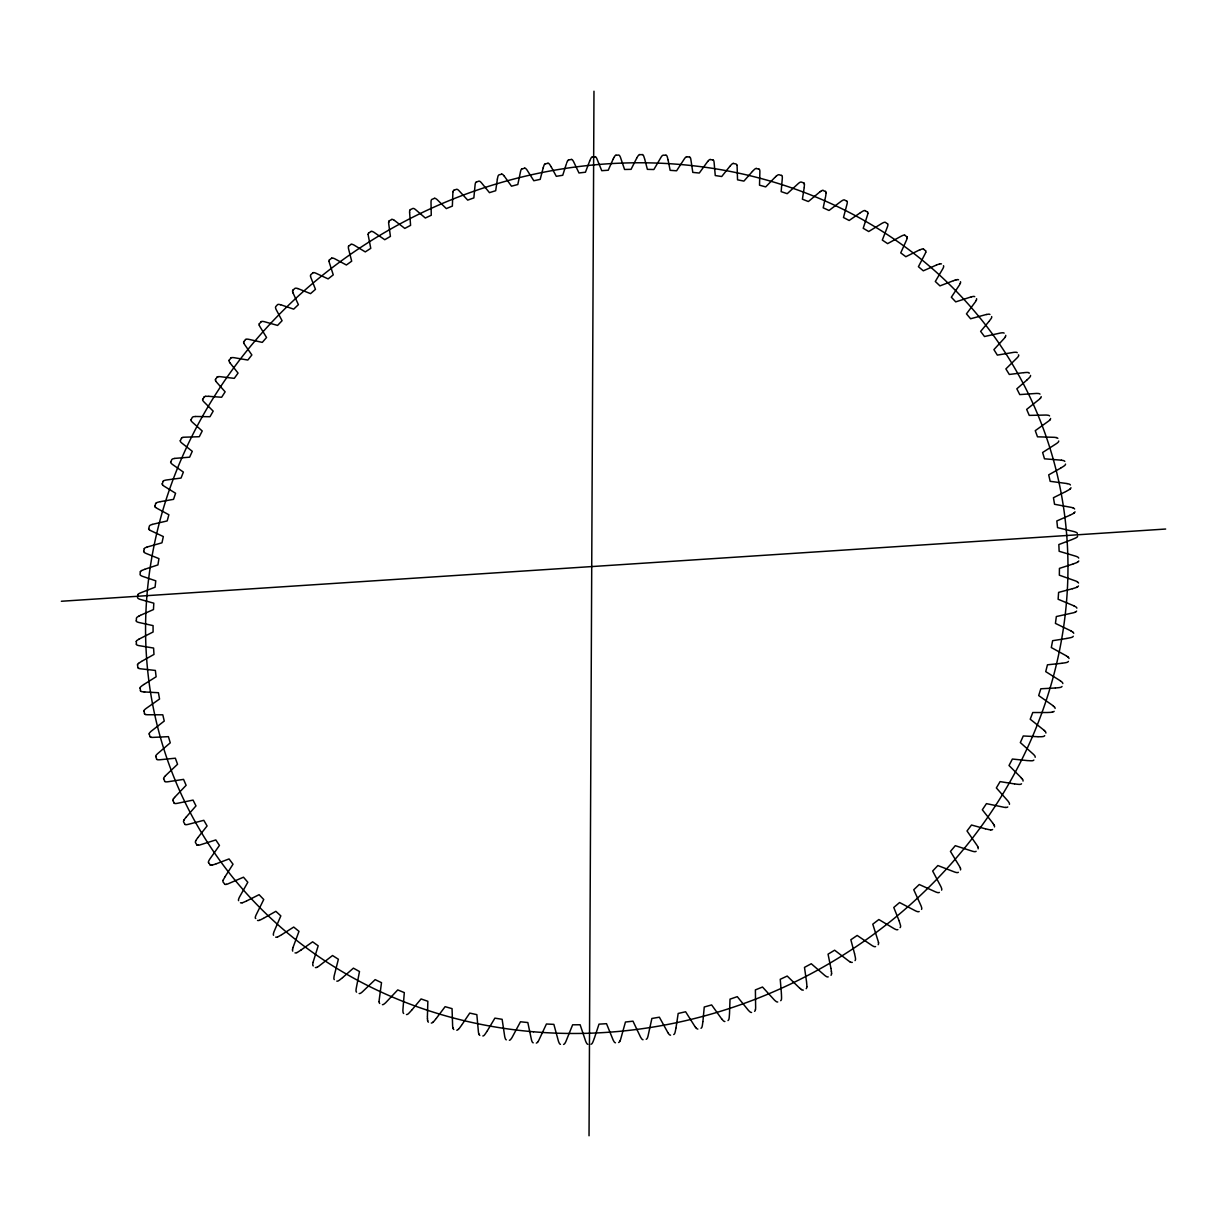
<?xml version="1.0" encoding="UTF-8"?>
<svg xmlns="http://www.w3.org/2000/svg" width="1227" height="1227" viewBox="0 0 1227 1227"><rect width="100%" height="100%" fill="white"/><g stroke="black" fill="none" stroke-linecap="round" stroke-linejoin="round"><path stroke-width="1.5" d="M589.037 1135.773L593.975 91.227M831.584 973.394L831.599 973.364A18.942 18.742 -13.9 0 0 831.415 971.539M136.335 620.831L136.412 618.255A2.347 2.025 -40.8 0 1 137.485 616.951A17.132 14.801 -41.1 0 1 138.942 616.138M368.192 234.311L368.192 234.28A16.074 13.512 -26.8 0 0 368.299 235.661L370.769 248.345L365.278 251.903L353.897 245.001A16.089 13.528 -28.1 0 0 352.578 244.434A2.209 1.856 -27.8 0 0 351.014 244.311M806.891 986.815L806.891 986.769A18.926 18.742 -27.4 0 0 806.829 984.928L806.553 982.091M729.513 1013.671L730.019 999.146L737.289 996.661L748.424 1010.373A18.942 18.727 -40.1 0 0 749.774 1011.646A2.607 2.577 -47 0 0 751.553 1012.474M729.482 1014.085L729.252 1016.953A18.972 18.62 -52.4 0 1 729.007 1018.778A2.607 2.561 -52.5 0 1 727.994 1020.542M867.872 213.375L867.888 213.329A16.825 14.433 -12.5 0 1 867.581 214.786L863.21 228.283L868.716 231.52L882.06 223.299A16.994 14.632 -11.1 0 1 883.578 222.593A2.316 1.994 -11.4 0 1 885.311 222.317L887.458 223.82M137.761 594.988L137.547 597.549A2.331 2.009 -40.2 0 0 138.498 598.669A16.963 14.601 -39.7 0 0 139.863 599.297L153.804 603.193L153.467 609.558L140.752 615.172M388.652 222.194L388.652 222.164A16.058 13.497 -26.1 0 0 388.683 223.544L390.416 236.397L384.772 239.71L373.852 232.225A16.074 13.512 -27.4 0 0 372.594 231.596A2.209 1.856 -27.1 0 0 371.045 231.397M804.176 187.486L804.36 185.614A16.626 14.172 -14.6 0 0 804.421 184.203L804.406 184.203M804.114 188.099L802.397 199.188L808.363 201.535L820.05 191.749M702.918 1021.493L704.252 1007.014L711.629 1004.928L721.905 1019.254M702.856 1021.907L702.457 1024.76A18.988 18.558 -54.8 0 1 702.105 1026.585A2.607 2.561 -55.5 0 1 701 1028.287M140.399 571.828L140.047 574.374A2.316 1.994 -39.5 0 0 140.906 575.54A16.887 14.494 -39 0 0 142.225 576.23L155.768 580.831L155.077 587.181L140.384 592.932A17.04 14.693 -40.4 0 0 138.912 593.653L138.881 593.684A2.331 2.009 -40.1 0 0 137.639 594.942M292.532 949.284L292.532 949.253A18.497 16.871 -52 0 1 293.054 947.581M825.556 196.734L823.194 207.823L829.023 210.477L841.293 201.167A16.825 14.433 -12.5 0 1 842.704 200.338A2.301 1.963 -12.8 0 1 844.391 199.894L846.691 201.167M825.664 196.105L825.955 194.234A16.687 14.249 -13.9 0 0 826.093 192.823L826.093 192.823M143.789 551.352L144.28 548.822M497.395 179.019L497.687 177.501A16.104 13.543 -22.7 0 1 498.039 176.151L498.055 176.121A2.209 1.856 -23.1 0 1 499.006 174.847L501.613 174.219M497.364 179.173L495.693 190.706L489.45 192.654L481.306 182.624A16.074 13.512 -24.1 0 0 480.278 181.688A2.209 1.856 -23.7 0 0 478.883 181.121L476.367 182.087M676 1027.858L678.178 1013.456L685.617 1011.769L695.019 1026.662M755.495 1009.56L755.495 1009.514A18.957 18.681 -48.1 0 0 755.648 1007.674L755.387 989.898L762.504 987.029L774.452 1000.082A18.926 18.742 -27.4 0 0 775.878 1001.278A2.592 2.577 -36 0 0 777.719 1001.999M675.924 1028.272L675.356 1031.094A19.003 18.482 -56.2 0 1 674.911 1032.904A2.607 2.546 -57 0 1 673.715 1034.545M907.167 238.237L907.167 238.207A16.994 14.632 -11.1 0 1 906.707 239.648L900.741 252.885L905.848 256.719L918.317 250.523M148.758 528.561L149.387 526.046A2.301 1.963 -38 0 1 150.676 524.987A16.81 14.402 -38.3 0 1 152.209 524.481M313.069 962.321L318.192 945.818L312.624 941.815L301.09 949.989M925.725 252.256L925.741 252.225A17.071 14.724 -10.4 0 1 925.173 253.652L918.425 266.704L923.302 270.814L936.17 265.17M453.07 191.565L453.07 191.535A16.074 13.512 -24.1 0 0 452.87 192.93L452.364 206.09L446.321 208.59L436.996 199.51A16.058 13.497 -25.4 0 0 435.861 198.697A2.193 1.84 -25.1 0 0 434.404 198.268M154.939 506.03L155.691 503.561M543.208 167.762L543.684 166.274A16.15 13.589 -21.4 0 1 544.174 164.939L544.19 164.909A2.209 1.856 -21.7 0 1 545.279 163.712M543.162 167.915L540.187 179.372L533.806 180.737L526.92 169.847A16.104 13.543 -22.7 0 0 526.015 168.82A2.209 1.856 -22.3 0 0 524.696 168.099M292.992 947.535L298.989 931.354L293.713 927.06L281.857 934.591M162.286 483.821L163.176 481.383M566.705 162.992L566.981 162.255A16.166 13.635 -20.7 0 1 567.549 160.936L567.58 160.906M566.368 163.881L562.748 175.262L556.306 176.32L551.322 167.071M594.497 1037.827L599.006 1024.146L606.521 1023.686L613.101 1039.929A19.003 18.405 -56.9 0 0 614.006 1041.539A2.607 2.515 -58.1 0 0 615.448 1042.797M594.359 1038.211L593.255 1041.109A19.003 18.206 -57.2 0 1 592.503 1042.812A2.607 2.515 -58.2 0 1 591.061 1044.238M960.373 283.299L960.388 283.268A17.239 14.954 -9.1 0 1 959.652 284.664L951.339 297.225L955.741 301.873L971.263 296.857M223.099 880.25L223.115 880.204A18.175 16.319 -49.4 0 1 223.974 878.701L224.909 876.937M1044.668 735.587L1044.606 735.755A2.592 2.423 5 0 1 1042.95 736.568A18.819 17.561 4.2 0 1 1041.079 736.737L1038.211 736.721M170.783 461.981L171.795 459.604A2.27 1.933 -36 0 1 173.191 458.745A16.595 14.141 -36.2 0 1 174.74 458.453M589.712 160.952L590.417 159.326A16.212 13.666 -20 0 1 591.061 158.038L591.077 158.007A2.224 1.871 -20.3 0 1 592.288 156.903M589.65 161.09L585.448 172.209L578.975 172.976L573.5 161.473A16.15 13.589 -21.4 0 0 572.656 160.216A2.209 1.856 -21 0 0 571.445 159.372M976.355 300.278L976.37 300.247A17.316 15.061 -8.4 0 1 975.557 301.612L966.462 313.867L970.603 318.759L986.462 314.465M180.4 440.585L181.519 438.254M613.071 159.249L608.239 170.231L601.751 170.691L596.889 158.712A16.181 13.635 -20.7 0 0 596.261 157.547A2.224 1.871 -20.3 0 0 595.018 156.642M613.209 158.958L613.929 157.516M619.972 1041.048L619.988 1041.017A19.003 18.313 -57.2 0 0 620.647 1039.284L625.448 1022.03L632.979 1021.171L640.509 1037.014A19.003 18.482 -56.2 0 0 641.522 1038.563A2.607 2.531 -57.8 0 0 643.025 1039.744M196.826 844.789L195.43 842.535A2.469 2.193 -47.9 0 1 195.737 840.848L195.691 840.771M191.075 419.665L192.317 417.379A2.255 1.917 -34.6 0 1 193.789 416.659A16.472 13.988 -34.9 0 1 195.323 416.536M636.752 158.084L637.473 156.795A16.288 13.758 -18.7 0 1 638.331 155.553A2.224 1.887 -19 0 1 639.62 154.525M636.598 158.36L631.061 169.341L624.574 169.479L620.417 157.209A16.212 13.666 -20 0 0 619.788 155.998A2.224 1.871 -19.6 0 0 618.684 155.031L616 155.277M184.802 824.13L183.544 821.814A2.454 2.178 -47.2 0 1 183.943 820.142L183.912 820.065M225.016 876.768L233.023 864.207L229.05 858.931L216.351 863.762M1005.342 336.934L1005.312 336.965A17.5 15.307 -7 0 1 1004.361 338.238L993.916 349.618L997.336 355.109L1013.747 352.348A17.684 15.552 -5.6 0 1 1015.496 352.256A2.423 2.117 -5.8 0 1 1017.244 352.67M202.808 399.25L204.157 397.042M173.406 798.838L173.436 798.808A17.838 15.782 -46.6 0 1 174.556 797.504M487.426 1030.649L494.895 1018.134L502.134 1019.315L504.711 1036.554A18.957 18.006 -56.9 0 0 505.217 1038.318A2.607 2.469 -57.3 0 0 506.291 1039.852M487.196 1031.002L485.616 1033.41A18.896 17.776 -56.1 0 1 484.527 1034.898A2.592 2.454 -56.9 0 1 482.84 1035.987M215.538 379.419L217.01 377.272M198.022 837.412L207.087 825.955L203.805 820.311L188.038 824.406A17.838 15.782 -46.6 0 1 186.381 824.682A2.454 2.178 -47.2 0 1 184.694 824.268M197.792 837.734L196.642 839.299A18.006 16.043 -48 0 0 195.722 840.817M461.628 1025.174L469.742 1013.088L476.843 1014.652L478.423 1032.014A18.926 17.884 -56.5 0 0 478.745 1033.778L478.76 1033.824M461.383 1025.511L459.68 1027.827A18.85 17.653 -55.6 0 1 458.515 1029.254L458.469 1029.284M537.886 1041.861L537.901 1041.83A18.957 18.006 -56.9 0 0 538.837 1040.235L546.429 1024.008L553.868 1024.376L558.454 1041.248A19.003 18.206 -57.2 0 0 559.159 1042.935A2.607 2.5 -58 0 0 560.432 1044.346M229.25 360.201L230.814 358.115M989.177 321.167L990.465 319.48A17.408 15.184 -7.7 0 0 991.355 318.192L991.37 318.146A2.393 2.086 -7.1 0 0 991.646 316.566M988.747 321.735L980.634 331.382L984.483 336.52L1000.634 332.977A17.592 15.43 -6.3 0 1 1002.367 332.808A2.408 2.101 -6.5 0 1 1004.146 333.13M707.703 161.427L699.298 173.038L692.795 172.393L690.847 159.372A16.334 13.819 -18 0 0 690.51 158.068L690.51 158.068M186.274 816.998L195.983 805.894L193.053 800.096L177.255 803.348A17.745 15.66 -45.9 0 1 175.614 803.532A2.439 2.163 -46.5 0 1 173.973 803.041M186.151 817.151L184.924 818.654A17.914 15.92 -47.3 0 0 183.927 820.127M436.383 1018.287L445.11 1006.677L452.057 1008.64L452.625 1026.033A18.896 17.776 -56.1 0 0 452.916 1027.827L452.87 1027.858M436.137 1018.609L434.312 1020.833A18.804 17.531 -55.1 0 1 433.07 1022.198L433.07 1022.183M243.866 341.627L245.538 339.618M1040.496 398.177L1040.511 398.146A17.761 15.69 -4.9 0 1 1039.3 399.312L1026.662 409.404L1029.238 415.386L1046.125 415.048A17.945 15.951 -3.5 0 1 1047.889 415.232A2.454 2.178 -3.7 0 1 1049.56 415.922M729.697 166.504L721.721 176.519L715.264 175.553L714.099 162.363A16.38 13.88 -17.3 0 0 713.838 161.028A2.255 1.902 -16.9 0 0 712.918 159.832M729.804 166.381L730.801 165.231A16.488 14.018 -15.9 0 1 731.936 164.127A2.255 1.917 -16.2 0 1 733.424 163.344M174.525 797.443L186.121 785.311L183.559 779.375L167.792 781.783A17.653 15.522 -45.2 0 1 166.166 781.875A2.423 2.132 -45.8 0 1 164.571 781.308M411.935 1009.898L421.076 998.947L427.855 1001.278L427.41 1016.462M411.658 1010.204L409.588 1012.459A18.758 17.408 -54.5 0 1 408.284 1013.763L408.254 1013.778A2.577 2.393 -55.3 0 1 406.49 1014.545M259.388 323.744L261.167 321.811M1049.806 420.033L1049.837 420.002A17.853 15.813 -4.2 0 1 1048.548 421.122L1035.266 430.662L1037.49 436.812L1054.453 437.318A18.037 16.089 -2.8 0 1 1056.202 437.594L1056.232 437.533M752.35 171.519L743.915 181.105L737.534 179.817L737.12 166.473A16.442 13.942 -16.6 0 0 736.936 165.124L736.936 165.124M752.458 171.397L753.639 170.17A16.549 14.08 -15.3 0 1 754.835 169.111A2.27 1.917 -15.5 0 1 756.369 168.39M165.43 775.755L177.547 764.268L175.354 758.209L159.663 759.774A17.561 15.399 -44.5 0 1 158.053 759.789A2.423 2.117 -45.1 0 1 156.519 759.13M774.927 177.424L776.17 176.228M774.666 177.654L765.694 186.903L759.513 185.185L759.881 171.719A16.488 14.018 -15.9 0 0 759.774 170.354L759.758 170.323A2.27 1.917 -15.5 0 0 759.007 169.05M1026.83 380.094L1028.824 378.207A17.684 15.552 -5.6 0 0 1029.944 377.011L1029.959 376.98A2.439 2.147 -5 0 0 1030.527 375.416M1026.708 380.217L1016.846 388.806L1019.76 394.588L1036.539 393.422A17.853 15.813 -4.2 0 1 1038.303 393.514A2.439 2.163 -4.4 0 1 1040.005 394.112M292.931 290.185L294.879 288.422A2.209 1.856 -29.8 0 1 296.428 288.222A16.166 13.62 -30.1 0 1 297.808 288.606M138.482 663.393L138.513 663.362A17.301 15.031 -42.4 0 1 139.909 662.488L141.488 661.445M312.9 272.915L310.876 274.587A2.209 1.856 -29.1 0 0 310.554 275.998M900.081 927.627L900.235 927.505A2.607 2.546 5.7 0 0 900.557 925.695A18.988 18.574 3.3 0 0 900.066 923.916L899.146 921.002M342.64 977.582L353.407 968.149L359.496 971.539L356.198 988.548A18.696 17.27 -53.9 0 0 356.014 990.327L356.014 990.373A2.561 2.362 -54 0 0 356.536 992.152M342.486 977.704L340.14 979.591A18.558 17.009 -52.7 0 1 338.667 980.649A2.561 2.347 -53.4 0 1 336.811 981.125M1069.929 489.159L1069.898 489.174A18.114 16.227 -2.1 0 1 1068.441 490.094L1065.91 491.49M329.526 259.817L331.627 258.253M1073.84 513.208L1073.886 513.177A18.206 16.365 -1.5 0 1 1072.321 514.052L1069.699 515.325M348.851 245.921L351.029 244.434M143.912 684.451L156.12 676.783L155.369 670.433L140.445 668.792A17.209 14.923 -41.7 0 1 138.958 668.47L138.958 668.47M143.743 684.559L142.347 685.51A17.393 15.153 -43.1 0 0 141.013 686.583A2.377 2.071 -42.9 0 0 139.985 688.056M300.922 950.097L298.59 951.615A18.42 16.733 -51.4 0 1 296.888 952.612L296.842 952.612M860.326 212.746L849.161 220.477L843.486 217.516L847.059 203.958A16.764 14.341 -13.2 0 0 847.274 202.547L847.274 202.516A2.301 1.963 -12.7 0 0 846.829 201.075M860.464 212.654L861.983 211.688A16.902 14.525 -11.8 0 1 863.394 210.891L863.425 210.875A2.316 1.979 -12.1 0 1 865.158 210.569M368.806 232.9L371.045 231.52M1060.88 467.993L1063.149 466.582A18.037 16.089 -2.8 0 0 1064.561 465.6L1064.576 465.57A2.485 2.209 -2.2 0 0 1065.527 464.097M1060.557 468.193L1048.702 474.864L1050.174 481.321L1067.122 483.561M141.811 661.246L153.973 654.436L153.59 648.055L138.958 645.632A17.132 14.801 -41.1 0 1 137.485 645.249L137.47 645.233A2.362 2.04 -41.6 0 1 136.274 644.221M281.52 934.79L279.127 936.17A18.344 16.595 -50.7 0 1 277.547 936.968L277.547 936.968M1077.429 562.288L1077.459 562.273A18.359 16.641 -0.1 0 1 1075.803 562.978L1073.211 563.945M138.774 639.252L153.084 631.997L153.068 625.617L138.758 622.457A17.04 14.693 -40.4 0 1 137.347 621.982A2.347 2.025 -40.8 0 1 136.197 620.908M389.342 220.799L391.643 219.526M141.565 570.57L141.596 570.555A16.963 14.601 -39.7 0 1 143.084 569.972L144.617 569.328M1065.573 491.674L1053.441 497.717L1054.545 504.282L1071.401 507.411A18.282 16.503 -0.8 0 1 1073.104 507.871L1073.134 507.901M263.728 918.195L275.86 911.324L280.83 915.894L274.004 931.707A18.42 16.733 -51.4 0 0 273.498 933.425A2.531 2.285 -51.3 0 0 273.544 935.265M263.391 918.379L260.937 919.621A18.267 16.457 -50 0 1 259.342 920.342L259.311 920.342M138.942 616.061L140.415 615.34M317.226 967.198L317.272 967.183A18.497 16.871 -52 0 0 318.775 966.216L332.532 955.526L338.376 959.238L334.143 976.017A18.635 17.132 -53.3 0 0 333.928 977.812A2.546 2.347 -53.3 0 0 334.281 979.621M410.416 209.648L412.778 208.483A2.193 1.84 -25.7 0 1 414.251 208.713A16.058 13.497 -26.1 0 1 415.401 209.495L425.324 218.023L431.26 215.246L431.014 202.148A16.058 13.497 -24.7 0 1 431.137 200.799L431.137 200.768A2.193 1.84 -25.1 0 1 431.873 199.387L434.389 198.406M1077.015 587.196L1077.045 587.181A18.436 16.764 0.6 0 1 1075.343 587.825L1072.49 588.715M1069.53 515.417L1056.83 520.954L1057.551 527.625L1074.254 531.644A18.359 16.641 -0.1 0 1 1075.941 532.257A2.515 2.27 -0.2 0 1 1077.383 533.392M918.655 250.369L920.158 249.695M246.75 900.879L259.096 894.682L263.744 899.514L256.136 914.897A18.344 16.595 -50.7 0 0 255.477 916.554A2.515 2.27 -50.6 0 0 255.477 918.425L255.753 918.471M246.397 901.047L243.912 902.152A18.175 16.319 -49.4 0 1 242.286 902.781L242.286 902.781M1075.097 612.258L1075.143 612.227A2.546 2.331 1.9 0 0 1076.6 611.061M1071.907 539.604L1058.84 544.543L1059.146 551.291L1075.665 556.184A18.436 16.764 0.5 0 1 1077.321 556.828L1077.352 556.859A2.531 2.285 0.5 0 1 1078.702 558.101M1072.26 539.451L1074.791 538.377A18.282 16.503 -0.8 0 0 1076.37 537.595L1076.401 537.579A2.515 2.27 -0.1 0 0 1077.613 536.23M936.508 265.032L938.057 264.434A17.239 14.954 -9.1 0 1 939.698 263.928M453.975 190.277L456.429 189.311A2.193 1.84 -24.4 0 1 457.855 189.694A16.058 13.497 -24.7 0 1 458.898 190.584L467.702 200.124L473.852 197.9L475.11 184.71A16.089 13.528 -23.4 0 1 475.37 183.344L475.401 183.314A2.209 1.856 -23.7 0 1 476.275 181.995M144.955 569.205L157.915 564.911L158.943 558.607L145.982 553.392A16.81 14.402 -38.3 0 1 144.556 552.656L144.541 552.625A2.316 1.979 -38.8 0 1 143.636 551.414M1072.827 564.083L1059.438 568.377L1059.346 575.187L1075.619 580.954A18.512 16.902 1.2 0 1 1077.229 581.69L1077.26 581.721M953.532 280.692L955.112 280.155M953.164 280.814L939.959 285.876L935.311 281.489L942.857 268.667A17.147 14.831 -9.8 0 0 943.486 267.287L943.486 267.256A2.362 2.04 -9.3 0 0 943.486 265.692M215.998 863.885L213.467 864.713A18.006 16.043 -48 0 1 211.811 865.173L211.811 865.158M147.056 547.043L161.964 542.809L163.329 536.567L150.676 530.616A16.733 14.31 -37.6 0 1 149.449 529.88L149.433 529.865M1072.291 588.761L1058.61 592.396L1058.119 599.251L1074.07 605.893M152.225 524.404L167.179 520.938L168.881 514.757L156.719 508.177A16.672 14.218 -36.9 0 1 155.553 507.38M522.104 168.851L524.665 168.237M182.961 437.395L182.992 437.379A16.534 14.064 -35.6 0 1 184.525 437.195L199.28 436.72L202.225 430.984L192.378 422.241A16.426 13.926 -34.2 0 1 191.351 421.122L191.335 421.091A2.255 1.917 -34.6 0 1 190.937 419.665M160.476 501.644L173.544 499.343L175.568 493.254L163.927 486.061A16.595 14.141 -36.2 0 1 162.823 485.217L162.823 485.202M160.124 501.72L158.59 502.058A16.733 14.31 -37.6 0 0 157.025 502.533A2.285 1.948 -37.3 0 0 155.584 503.484M226.397 884.376L226.443 884.36A18.098 16.181 -48.7 0 0 228.069 883.823L243.483 877.198L247.808 882.259L239.418 897.182A18.267 16.457 -50 0 0 238.744 898.854A2.5 2.255 -50 0 0 238.575 900.664M1052.367 712.181L1052.398 712.166A18.773 17.439 3.7 0 1 1050.527 712.366L1047.475 712.504M1066.969 638.408L1069.929 637.81A18.589 17.04 1.8 0 0 1071.692 637.365L1071.723 637.35A2.561 2.347 2.6 0 0 1073.257 636.246M1066.769 638.454L1052.628 640.693L1051.309 647.549L1066.493 655.924M545.355 163.82L547.932 163.329M956.738 279.695L956.769 279.695A2.362 2.055 -8.6 0 1 958.563 279.802M1062.168 663.224L1064.975 662.81A18.65 17.178 2.5 0 0 1066.754 662.442L1066.8 662.427A2.561 2.362 3.2 0 0 1068.395 661.399M1061.769 663.286L1047.459 664.804L1045.726 671.629L1060.435 680.847M568.791 159.863L571.383 159.495M205.661 396.321L205.691 396.321A16.426 13.926 -34.2 0 1 207.179 396.336L208.713 396.321M174.771 458.392L189.633 457.18L192.271 451.306L181.841 443.085A16.472 13.988 -34.9 0 1 180.752 442.027L180.737 441.996A2.255 1.917 -35.3 0 1 180.246 440.6M198.421 845.25L198.452 845.234A17.914 15.92 -47.3 0 0 200.108 844.882L215.814 839.943L219.449 845.418L209.648 859.314A18.098 16.181 -48.7 0 0 208.805 860.894A2.485 2.209 -48.6 0 0 208.452 862.673M592.35 157.025L594.957 156.765M1055.465 687.979L1058.502 687.687A18.712 17.301 3.1 0 0 1060.312 687.411L1060.358 687.396A2.577 2.377 3.8 0 0 1062.015 686.445M1055.266 687.994L1040.833 688.776L1038.686 695.556L1052.873 705.586M1023.993 372.655L1025.726 372.502A17.761 15.69 -4.9 0 1 1027.459 372.441L1027.49 372.456A2.439 2.147 -5.1 0 1 1029.223 373.008L1029.192 373.269M1023.609 372.686L1009.3 374.45L1005.879 368.898L1017.152 357.824A17.592 15.43 -6.3 0 0 1018.195 356.597L1018.211 356.566A2.423 2.117 -5.7 0 0 1018.686 354.986L1018.441 354.864M218.529 376.628L218.559 376.628A16.365 13.865 -33.5 0 1 220.062 376.658L234.28 378.361L238.053 373.085L230.047 362.947M61.35 601.261L1165.65 529.036M1047.06 712.519L1032.766 712.519L1030.22 719.221L1043.824 730.065M195.354 416.474L209.97 416.735L213.191 411.137L203.835 401.796A16.365 13.865 -33.5 0 1 202.992 400.738A2.239 1.902 -33.9 0 1 202.654 399.266M639.666 154.648L642.273 154.648M1005.864 807.473L1005.833 807.473A18.942 17.914 5.6 0 1 1003.977 807.259L986.447 803.639L982.336 809.789L993.134 823.516M1037.797 736.721L1023.272 735.97L1020.327 742.58L1033.303 754.176A18.896 17.807 5.2 0 1 1034.53 755.495L1034.545 755.525A2.592 2.439 5.5 0 1 1035.189 757.289M208.881 396.336L221.642 397.257L225.139 391.827L216.519 382.118A16.319 13.804 -32.8 0 1 215.645 380.907L215.645 380.907M665.908 155.277L663.301 155.154A2.239 1.887 -18.3 0 0 661.936 155.998A16.334 13.819 -18 0 0 661.062 157.225L653.868 169.525L647.381 169.357L644.727 159.219M990.649 829.912L990.695 829.912A18.957 18.037 5.9 0 1 988.824 829.59L985.802 828.915M1027.275 760.571L1030.143 760.755A18.865 17.684 4.7 0 0 1031.999 760.771L1032.03 760.755A2.592 2.439 5.5 0 0 1033.855 760.065M1026.861 760.541L1012.382 759.038L1009.023 765.51L1021.324 777.857M144.126 691.936L158.436 692.718L159.541 699.022L146.12 708.454A17.469 15.276 -43.8 0 0 144.817 709.543A2.393 2.086 -43.6 0 0 143.881 711.123M144.648 691.982L143.252 691.844A17.301 15.031 -42.4 0 1 141.734 691.614A2.377 2.071 -43 0 1 140.369 690.724M686.844 156.795L689.436 157.041M1014.913 783.961L1017.766 784.283A18.896 17.807 5.2 0 0 1019.622 784.406L1019.668 784.39A2.592 2.454 6 0 0 1021.539 783.792M1014.499 783.915L1000.097 781.614L996.355 787.933L1007.919 800.986A18.957 18.037 5.9 0 1 1008.947 802.504A2.607 2.469 6.5 0 1 1009.438 804.329M1061.462 460.186L1044.484 458.806L1042.628 452.502L1056.508 443.576A17.945 15.951 -3.5 0 0 1057.843 442.533L1057.873 442.502A2.469 2.193 -2.9 0 0 1058.717 440.999M710.249 159.556L712.826 159.939M151.243 737.32L151.274 737.335A17.469 15.276 -43.8 0 0 152.869 737.396L168.421 736.66L170.262 742.826L157.654 753.639A17.653 15.522 -45.2 0 0 156.442 754.866L156.427 754.896A2.408 2.117 -45 0 0 155.676 756.538M733.439 163.482L735.985 163.973A2.255 1.917 -16.2 0 1 736.844 165.108M145.798 714.574L145.844 714.574A17.393 15.153 -43.1 0 0 147.393 714.743L162.792 714.804L164.249 721.047L151.228 731.185A17.561 15.399 -44.5 0 0 149.985 732.412A2.408 2.101 -44.3 0 0 149.096 733.976M985.404 828.823L971.508 825.019L967.014 830.97L976.999 845.326A19.003 18.236 6.3 0 1 977.888 846.891L977.904 846.937M756.384 168.528L758.899 169.157M280.63 304.725L293.682 309.143L298.391 304.649L293.038 292.931M781.476 175.461L779.007 174.709A2.27 1.933 -14.9 0 0 777.443 175.246A16.626 14.157 -14.6 0 0 776.17 176.228M297.87 288.56L310.538 293.636L315.462 289.357L310.86 277.486A16.12 13.558 -28.8 0 1 310.477 276.06L310.477 276.06M803.685 182.915L801.246 182.041A2.285 1.948 -14.2 0 0 799.667 182.486A16.687 14.249 -13.9 0 0 798.394 183.452L787.228 193.682L781.154 191.642L782.32 178.099A16.549 14.08 -15.3 0 0 782.289 176.719A2.27 1.933 -14.8 0 0 781.599 175.369M823.056 190.476L825.434 191.473M850.311 961.999L850.357 962.014A18.972 18.65 0.5 0 1 848.747 961.017L834.621 950.204L828.056 954.177L830.894 968.118M1071.033 630.923L1055.435 623.408L1056.34 616.537L1073.395 612.794A18.512 16.902 1.2 0 0 1075.097 612.258M865.127 210.707L867.382 211.949M799.989 988.348A18.942 18.742 -13.9 0 0 801.415 989.499L801.4 989.56M313.284 965.925L313.146 965.833A2.546 2.331 -52.7 0 1 312.762 964.131A18.558 17.009 -52.7 0 1 313.13 962.367M394.404 220.369L404.803 228.406L410.585 225.354L409.603 212.516M904.744 235.277L906.845 236.75M1071.018 630.985A18.65 17.178 2.5 0 1 1072.551 631.905L1072.597 631.859M923.471 249.142L925.495 250.737M1066.478 656A18.712 17.301 3.1 0 1 1067.95 656.997L1067.996 656.951M799.774 988.256L787.197 976.048L780.234 979.299L781.415 993.517M155.522 507.365L155.553 507.38A2.285 1.948 -37.4 0 1 154.786 506.061M1054.238 706.752L1054.269 706.783A2.577 2.408 4.4 0 1 1055.113 708.439M1045.128 731.307L1045.143 731.338A2.592 2.423 5 0 1 1045.895 733.056M503.975 175.706L511.49 186.182L517.809 184.525L520.57 171.351A16.12 13.558 -22 0 1 520.984 170.016L521 169.986A2.209 1.856 -22.4 0 1 522.027 168.743M224.618 883.961L223.053 881.998A2.485 2.224 -49.3 0 1 223.161 880.28M210.139 864.805L208.605 862.627M1022.459 779.237L1022.49 779.268A2.592 2.454 6 0 1 1023.027 781.078M667.856 1032.582L659.374 1017.198L651.874 1018.471L648.055 1035.941A19.003 18.405 -56.9 0 1 647.503 1037.72A2.607 2.531 -57.8 0 1 646.215 1039.3M551.168 166.826L550.079 165.047A16.12 13.558 -22 0 0 549.251 163.973A2.209 1.856 -21.7 0 0 547.978 163.191M994.115 825.035L994.131 825.065A2.607 2.485 6.8 0 1 994.453 826.937M174.081 802.903L172.976 800.525M164.694 781.17L163.743 778.746M243.805 343.085L243.805 343.115A16.227 13.696 -31.5 0 0 244.449 344.296L251.857 354.956L247.839 360.048L233.866 357.655A16.319 13.804 -32.8 0 0 232.348 357.594A2.239 1.887 -32.5 0 0 230.737 358.008M960.373 867.98L960.388 868.01A2.607 2.515 7.2 0 1 960.48 869.928M899.023 920.618L893.777 907.474L899.575 902.535L915.419 910.817A19.003 18.42 5.7 0 0 917.136 911.523L917.183 911.523A2.607 2.531 6.6 0 0 919.176 911.538M156.642 759.007L155.829 756.538M644.589 158.789L643.96 156.811A16.242 13.712 -19.3 0 0 643.469 155.553A2.224 1.887 -18.9 0 0 642.35 154.525M259.234 325.201L259.25 325.232A16.196 13.65 -30.8 0 0 259.817 326.443L266.55 337.486L262.287 342.394L248.759 339.327A16.273 13.742 -32.1 0 0 247.133 339.112A2.224 1.871 -31.8 0 0 245.477 339.496M149.878 736.323L149.265 733.976M668.009 159.709L667.457 157.531A16.288 13.758 -18.7 0 0 667.043 156.243A2.239 1.887 -18.3 0 0 665.985 155.154M668.055 159.847L670.141 170.323L676.598 170.798L684.421 158.758A16.38 13.88 -17.3 0 1 685.341 157.577L685.372 157.547A2.239 1.902 -17.6 0 1 686.813 156.657M854.544 953.67L850.848 939.759L857.167 935.449L871.937 945.45A18.988 18.574 3.3 0 0 873.547 946.339L873.593 946.354A2.607 2.561 3.8 0 0 875.572 946.584M854.575 953.87L855.234 956.845A18.957 18.696 -4.7 0 1 855.51 958.655L855.51 958.701A2.607 2.561 0.5 0 1 855.05 960.603M144.51 713.516L144.034 711.139M292.624 291.627L292.624 291.658A16.135 13.589 -29.4 0 0 293.038 292.931M427.563 1020.45L427.563 1020.481A18.85 17.653 -55.6 0 1 427.502 1018.686M830.955 968.517L831.415 971.539M140.507 690.632L140.139 688.071M878.547 942.719L878.547 942.765A18.972 18.65 0.5 0 0 878.087 940.986L872.78 924.176L878.854 919.529L894.176 928.686A19.003 18.497 4.9 0 0 895.848 929.483L895.894 929.499A2.607 2.546 5.7 0 0 897.888 929.621M806.522 981.677L804.483 967.382L811.262 963.747L824.713 975.358A18.957 18.696 -4.7 0 0 826.216 976.431L826.262 976.447A2.607 2.577 -6.7 0 0 828.194 976.891M137.792 667.427L137.577 664.865M329.051 261.244L329.051 261.274A16.089 13.528 -28.1 0 0 329.327 262.593L333.253 274.863L328.115 278.897L315.845 273.192A16.135 13.589 -29.4 0 0 314.511 272.731A2.209 1.856 -29.1 0 0 312.854 272.793M379.066 1001.661L379.066 1001.692A18.758 17.408 -54.5 0 1 379.204 999.898L381.505 982.674L375.155 979.637L362.44 991.799A18.635 17.132 -53.3 0 1 361.014 992.934A2.561 2.362 -54 0 1 359.174 993.517M781.43 993.931L781.538 996.999A18.942 18.727 -40.1 0 1 781.507 998.839A2.592 2.577 -35.4 0 1 780.694 1000.695M136.412 644.144L136.335 641.568M427.425 1018.655L427.41 1016.861M619.896 1041.033A2.607 2.515 -58.1 0 1 618.638 1042.521M667.856 1032.582A18.988 18.558 -54.9 0 0 668.884 1034.085L668.914 1034.116A2.607 2.546 -57.1 0 0 670.54 1035.174M696.2 1028.073A18.972 18.62 -52.4 0 1 695.095 1026.631M697.856 1029.085A2.607 2.561 -55.5 0 1 696.246 1028.073M721.982 1019.208A18.957 18.681 -48.1 0 0 723.178 1020.588A2.607 2.561 -52.7 0 0 724.896 1021.508M755.403 1009.56A2.607 2.577 -46.7 0 1 754.605 1011.339M803.286 990.128A2.592 2.577 -19.8 0 1 801.461 989.499M806.799 986.815A2.592 2.577 -19.1 0 1 806.2 988.655M831.507 973.41A2.607 2.577 -6.3 0 1 831.016 975.281M852.305 962.367A2.607 2.561 0.3 0 1 850.403 961.953M878.471 942.796A2.607 2.561 3.9 0 1 878.195 944.683M921.554 909.391A2.607 2.531 6.7 0 0 921.6 907.489A19.003 18.497 4.9 0 0 921.017 905.741L913.762 889.744L919.253 884.514L935.572 891.891A19.003 18.328 6.1 0 0 937.321 892.504L937.367 892.504A2.607 2.531 7.1 0 0 939.361 892.412M960.327 868.026A19.003 18.328 6.1 0 0 959.529 866.4L950.45 851.415L955.281 845.679L972.336 851.201A18.988 18.144 6.2 0 0 974.146 851.615L974.192 851.615A2.607 2.5 7.1 0 0 976.14 851.308M941.615 890.142A2.607 2.531 7.1 0 0 941.538 888.241A19.003 18.42 5.7 0 0 940.864 886.554L932.673 871.032L937.857 865.541L954.56 871.998A19.003 18.236 6.3 0 0 956.339 872.504L956.385 872.504A2.607 2.515 7.2 0 0 958.364 872.305M993.088 823.578A18.988 18.144 6.2 0 1 994.069 825.081M977.827 846.983A2.607 2.5 7.1 0 1 978.118 848.839M992.628 829.513A2.607 2.485 6.8 0 1 990.71 829.82M1021.278 777.918A18.942 17.914 5.6 0 1 1022.428 779.298M1007.781 806.967A2.607 2.469 6.5 0 1 1005.879 807.397M1043.794 730.126A18.865 17.684 4.7 0 1 1045.097 731.369M1052.858 705.663A18.819 17.561 4.2 0 1 1054.223 706.813M1060.419 680.924A18.773 17.439 3.7 0 1 1061.846 681.997A2.577 2.377 3.8 0 1 1062.827 683.562M1054.131 711.307A2.577 2.408 4.4 0 1 1052.398 712.089M1067.95 657.028A2.561 2.362 3.2 0 1 1069.024 658.5M1074.07 605.969A18.589 17.04 1.8 0 1 1075.65 606.798A2.546 2.331 1.9 0 1 1076.877 608.163M1072.551 631.92A2.561 2.347 2.5 0 1 1073.717 633.331M1078.426 585.954A2.531 2.316 1.2 0 1 1077.015 587.104M1077.229 581.797A2.531 2.316 1.2 0 1 1078.533 583.055M1078.763 560.969A2.531 2.285 0.6 0 1 1077.429 562.196M1067.137 483.637A18.206 16.365 -1.5 0 1 1068.855 484.005A2.5 2.239 -1.5 0 1 1070.404 484.972M1075.005 511.782A2.5 2.255 -0.8 0 1 1073.84 513.116M1073.119 507.963A2.5 2.255 -0.9 0 1 1074.607 508.99M1061.478 460.248A18.114 16.227 -2.1 0 1 1063.211 460.539A2.485 2.209 -2.2 0 1 1064.806 461.398M1070.972 487.717A2.5 2.239 -1.5 0 1 1069.883 489.098M1056.217 437.61A2.469 2.193 -2.9 0 1 1057.843 438.361M1050.588 418.484A2.454 2.178 -3.6 0 1 1049.775 419.956M1041.171 396.597A2.439 2.163 -4.3 0 1 1040.45 398.1M986.508 314.526A17.5 15.307 -7 0 1 988.18 314.219A2.393 2.086 -7.2 0 1 989.959 314.449M1005.711 335.354A2.408 2.101 -6.4 0 1 1005.266 336.888M971.309 296.903A17.408 15.184 -7.7 0 1 972.965 296.505A2.377 2.071 -7.9 0 1 974.744 296.658M955.158 280.201A17.316 15.061 -8.4 0 1 956.784 279.741M976.554 298.667A2.377 2.071 -7.9 0 1 976.293 300.216M960.48 281.704A2.377 2.055 -8.6 0 1 960.312 283.238M920.219 249.741A17.147 14.831 -9.8 0 1 921.753 249.127A2.347 2.025 -10 0 1 923.532 249.004M939.713 263.943A2.362 2.04 -9.3 0 1 941.477 263.912M925.649 250.676A2.347 2.025 -10 0 1 925.664 252.21M906.998 236.688A2.331 2.009 -10.7 0 1 907.106 238.191M904.79 235.139A2.331 2.009 -10.7 0 0 903.057 235.354A17.071 14.724 -10.4 0 0 901.538 236.013L887.627 243.621L882.32 240.078L887.489 226.688A16.902 14.525 -11.8 0 0 887.873 225.277L887.873 225.247A2.316 1.994 -11.4 0 0 887.596 223.743M867.52 211.872A2.316 1.979 -12.1 0 1 867.811 213.329M820.111 191.765A16.764 14.341 -13.2 0 1 821.415 190.845M825.572 191.381A2.285 1.963 -13.4 0 1 826.016 192.792M821.446 190.86A2.285 1.963 -13.5 0 1 823.072 190.338M803.808 182.808A2.285 1.948 -14.1 0 1 804.329 184.173M707.78 161.443A16.442 13.942 -16.6 0 1 708.777 160.292A2.255 1.902 -16.9 0 1 710.218 159.433M689.528 156.918A2.239 1.902 -17.6 0 1 690.418 158.053M614.006 157.516A16.242 13.712 -19.3 0 1 614.712 156.243A2.224 1.871 -19.7 0 1 615.939 155.154M567.641 160.921A2.209 1.856 -21 0 1 568.73 159.755M503.898 175.722A16.089 13.528 -23.4 0 0 503.009 174.725A2.209 1.856 -23 0 0 501.659 174.081M453.146 191.535A2.193 1.84 -24.4 0 1 453.883 190.185M409.603 212.363A16.058 13.497 -25.4 0 1 409.649 211.013L409.649 210.983A2.193 1.84 -25.8 0 1 410.309 209.572M394.342 220.4A16.074 13.512 -26.8 0 0 393.177 219.679A2.193 1.84 -26.4 0 0 391.643 219.388M388.729 222.148A2.193 1.84 -26.4 0 1 389.235 220.737M368.253 234.265A2.209 1.856 -27.1 0 1 368.698 232.839M348.729 245.86A2.209 1.856 -27.8 0 0 348.376 247.302A16.074 13.512 -27.4 0 0 348.499 248.682L351.689 261.182L346.382 264.986L334.542 258.667A16.12 13.558 -28.8 0 0 333.192 258.176A2.209 1.856 -28.4 0 0 331.597 258.115M329.127 261.228A2.209 1.856 -28.5 0 1 329.403 259.771M292.686 291.597A2.209 1.856 -29.8 0 1 292.808 290.139M280.584 304.771A16.196 13.65 -30.8 0 0 279.189 304.434A2.224 1.871 -30.5 0 0 277.563 304.618L275.768 306.581A2.224 1.871 -30.5 0 0 275.6 308.008A16.166 13.62 -30.1 0 0 276.029 309.311L282.072 320.707L277.578 325.416L264.188 321.643A16.227 13.696 -31.5 0 0 262.716 321.428A2.224 1.871 -31.2 0 0 261.106 321.689M259.311 325.155A2.224 1.871 -31.2 0 1 259.25 323.713M243.866 343.039A2.224 1.871 -31.9 0 1 243.728 341.597M229.096 360.186A2.239 1.887 -32.6 0 0 229.311 361.612L229.265 361.689A16.273 13.742 -32.2 0 0 229.97 362.824M216.934 377.164A2.239 1.887 -33.2 0 1 218.513 376.689M215.691 380.83A2.239 1.887 -33.2 0 1 215.4 379.419M204.081 396.935A2.239 1.902 -33.9 0 1 205.645 396.382M181.427 438.162A2.255 1.917 -35.3 0 1 182.961 437.456M170.645 462.012A2.27 1.933 -36 0 0 171.259 463.315A16.534 14.064 -35.6 0 0 172.271 464.312L183.375 472.088L181.044 478.07L166.105 480.033A16.672 14.218 -36.9 0 0 164.556 480.432A2.285 1.948 -36.6 0 0 163.068 481.306M162.854 485.125A2.285 1.948 -36.7 0 1 162.148 483.852M149.479 529.803A2.301 1.963 -38.1 0 1 148.62 528.607M147.041 547.104A16.887 14.494 -39 0 0 145.522 547.671A2.316 1.979 -38.7 0 0 144.157 548.76M140.261 571.767A2.316 1.994 -39.4 0 1 141.58 570.632M138.774 639.313A17.209 14.923 -41.7 0 0 137.347 640.187A2.347 2.04 -41.5 0 0 136.197 641.537M137.424 664.835A2.362 2.055 -42.2 0 1 138.528 663.454M138.942 668.393A2.362 2.055 -42.3 0 1 137.654 667.519M145.814 714.497A2.393 2.086 -43.7 0 1 144.418 713.777M151.258 737.243A2.408 2.101 -44.4 0 1 149.786 736.599M165.446 775.817A17.745 15.66 -45.9 0 0 164.295 777.105A2.423 2.132 -45.7 0 0 163.574 778.762M172.823 800.556A2.439 2.147 -46.4 0 1 173.467 798.884M198.406 845.173A2.469 2.193 -47.9 0 1 196.734 844.928M211.765 865.096A2.485 2.209 -48.6 0 1 210.047 864.943M226.381 884.299A2.485 2.224 -49.3 0 1 224.633 884.253M242.225 902.719A2.5 2.255 -50 0 1 240.461 902.765M259.28 920.281A2.515 2.27 -50.7 0 1 257.501 920.419M277.486 936.907A2.531 2.285 -51.4 0 1 275.692 937.152M292.732 951.124A2.531 2.301 -52 0 1 292.609 949.315M296.796 952.551A2.531 2.301 -52 0 1 295.017 952.888M317.195 967.137A2.546 2.331 -52.7 0 1 315.4 967.566M379.695 1003.441A2.577 2.377 -54.6 0 1 379.143 1001.707M382.425 1004.668A2.577 2.377 -54.7 0 0 384.158 1003.947A18.696 17.27 -53.9 0 0 385.615 1002.766L397.747 989.913L404.312 992.612L402.901 1009.928A18.804 17.531 -55.1 0 0 402.993 1011.738A2.577 2.393 -55.2 0 0 403.668 1013.471M428.392 1022.168A2.592 2.408 -55.8 0 1 427.656 1020.481M432.978 1022.168A2.592 2.408 -55.8 0 1 431.306 1023.073M453.806 1029.484A2.592 2.439 -56.4 0 1 452.947 1027.843M458.407 1029.223A2.592 2.439 -56.4 0 1 456.781 1030.235M479.803 1035.389A2.592 2.454 -56.9 0 1 478.852 1033.794M509.389 1040.281A2.607 2.469 -57.4 0 0 510.923 1039.085A18.926 17.884 -56.5 0 0 512.027 1037.551L520.478 1021.769L527.825 1022.551L531.429 1039.637A18.972 18.114 -57.1 0 0 531.951 1041.37L531.981 1041.401A2.607 2.485 -57.7 0 0 533.208 1042.843M537.809 1041.83A2.607 2.485 -57.7 0 1 536.337 1043.103M563.592 1044.422A2.607 2.5 -58 0 0 565.003 1043.073L565.095 1043.073A18.972 18.114 -57.1 0 0 565.938 1041.416L572.641 1024.806L580.126 1024.76L585.708 1041.34A19.003 18.313 -57.2 0 0 586.521 1042.996A2.607 2.515 -58.2 0 0 587.871 1044.33M533.469 1031.784A468.545 427.441 -25.5 0 0 1037.751 414.527A468.545 427.441 -25.5 0 0 249.081 348.054A468.545 427.441 -25.5 0 0 533.469 1031.784"/></g></svg>
